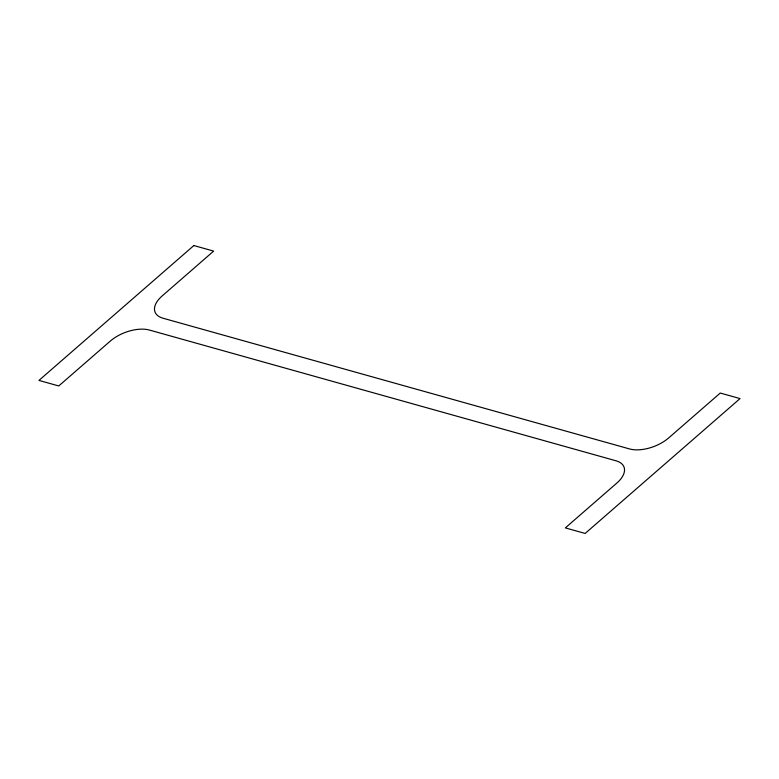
<?xml version="1.0" encoding="UTF-8"?>
<svg xmlns="http://www.w3.org/2000/svg" width="779" height="779" viewBox="0 0 779 779"><rect width="100%" height="100%" fill="white"/><g stroke="black" fill="none" stroke-linecap="round" stroke-linejoin="round"><path stroke-width="1.17" d="M193.854 245.551L38.95 380.415L58.746 385.956L110.277 341.105A29.096 15.161 -21 0 1 149.432 330.053L615.975 460.779A29.096 15.161 -21 0 1 616.871 483.038L565.35 527.899L585.146 533.449L740.05 398.585L720.254 393.044L668.723 437.895A29.096 15.161 -21 0 1 629.568 448.947L163.025 318.221A29.096 15.161 -21 0 1 162.129 295.962L213.65 251.101L193.854 245.551"/></g></svg>
